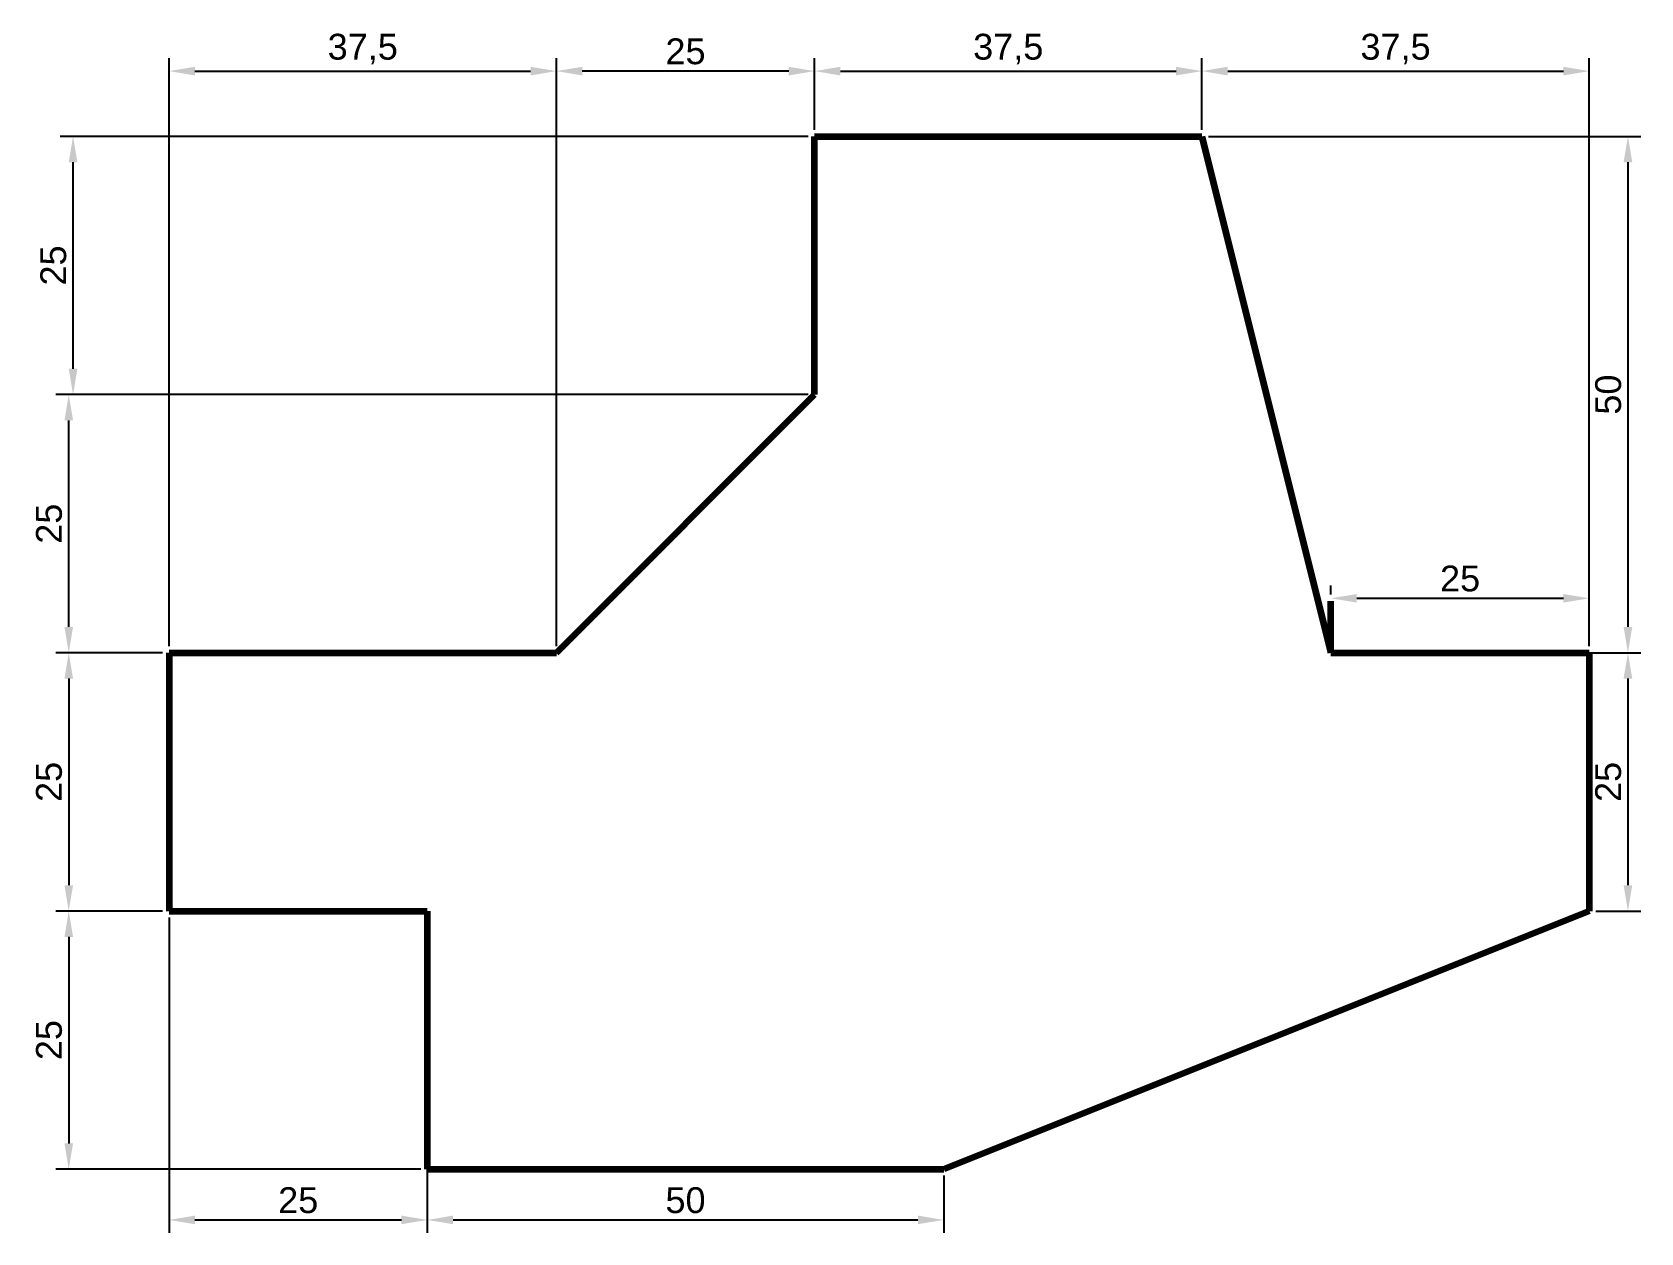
# Model space of a CAD drawing. Header units: millimetres. Extents: x -51 to 105, y 69 to 185.
import ezdxf

# ---------------------------------------------------------------- set-up
doc = ezdxf.new("R2010")
doc.units = ezdxf.units.MM
doc.styles.get("Standard").update_dxf_attribs({"font": 'arial.ttf'})
doc.dimstyles.new('ISO-25', dxfattribs={"dimtxt": 2.5, "dimasz": 2.5, "dimexe": 1.25, "dimexo": 0.625, "dimtad": 1, "dimtxsty": 'Standard', "dimcen": 2.5, "dimadec": 0, "dimazin": 0, "dimtfac": 1, "dimtmove": 0, "dimatfit": 3, "dimfxl": 1, "dimarcsym": 0})

# ---------------------------------------------------------------- blocks, each defined once
blk = doc.blocks.new('*D2')
at = {"color": 0, "lineweight": -2, "transparency": 16777216}
for p, q in [((-37.5, 125.63), (-37.5, 182.57)), ((0, 125.63), (0, 182.57)), ((-35, 181.32), (-2.5, 181.32))]:
    blk.add_line(p, q, dxfattribs=at)
at = {"color": 0, "transparency": 16777216}
for points in [[(-35, 181.74), (-35, 180.9), (-37.5, 181.32)], [(-2.5, 181.74), (-2.5, 180.9), (0, 181.32)]]:
    blk.add_solid(points, dxfattribs=at)
at = {"layer": 'Defpoints', "color": 0, "transparency": 16777216}
for p in [(0, 181.32), (-37.5, 125), (0, 125)]:
    blk.add_point(p, dxfattribs=at)
at = {"color": 0, "transparency": 16777216, "insert": (-18.75, 183.45), "char_height": 2.5, "attachment_point": 5}
blk.add_mtext('37,5', dxfattribs=at)
blk = doc.blocks.new('*D3')
at = {"color": 0, "lineweight": -2, "transparency": 16777216}
for p, q in [((-38.13, 150), (-48.47, 150)), ((-47.22, 127.5), (-47.22, 147.5)), ((-38.13, 125), (-48.47, 125))]:
    blk.add_line(p, q, dxfattribs=at)
at = {"color": 0, "transparency": 16777216}
for points in [[(-47.63, 147.5), (-46.8, 147.5), (-47.22, 150)], [(-47.63, 127.5), (-46.8, 127.5), (-47.22, 125)]]:
    blk.add_solid(points, dxfattribs=at)
at = {"layer": 'Defpoints', "color": 0, "transparency": 16777216}
for p in [(-47.22, 150), (-37.5, 150), (-37.5, 125)]:
    blk.add_point(p, dxfattribs=at)
at = {"color": 0, "transparency": 16777216, "insert": (-49.12, 137.5), "char_height": 2.5, "attachment_point": 5, "rotation": 90}
blk.add_mtext('25', dxfattribs=at)
blk = doc.blocks.new('*D4')
at = {"color": 0, "lineweight": -2, "transparency": 16777216}
for p, q in [((24.38, 175), (-48.05, 175)), ((-46.8, 152.5), (-46.8, 172.5)), ((24.38, 150), (-48.05, 150))]:
    blk.add_line(p, q, dxfattribs=at)
at = {"color": 0, "transparency": 16777216}
for points in [[(-47.22, 172.5), (-46.38, 172.5), (-46.8, 175)], [(-47.22, 152.5), (-46.38, 152.5), (-46.8, 150)]]:
    blk.add_solid(points, dxfattribs=at)
at = {"layer": 'Defpoints', "color": 0, "transparency": 16777216}
for p in [(-46.8, 175), (25, 175), (25, 150)]:
    blk.add_point(p, dxfattribs=at)
at = {"color": 0, "transparency": 16777216, "insert": (-48.7, 162.5), "char_height": 2.5, "attachment_point": 5, "rotation": 90}
blk.add_mtext('25', dxfattribs=at)
blk = doc.blocks.new('*D5')
at = {"color": 0, "lineweight": -2, "transparency": 16777216}
for p, q in [((0, 175.63), (0, 182.57)), ((25, 175.63), (25, 182.57)), ((22.5, 181.32), (2.5, 181.32))]:
    blk.add_line(p, q, dxfattribs=at)
at = {"color": 0, "transparency": 16777216}
for points in [[(2.5, 181.74), (2.5, 180.9), (0, 181.32)], [(22.5, 181.74), (22.5, 180.9), (25, 181.32)]]:
    blk.add_solid(points, dxfattribs=at)
at = {"layer": 'Defpoints', "color": 0, "transparency": 16777216}
for p in [(0, 181.32), (0, 175), (25, 175)]:
    blk.add_point(p, dxfattribs=at)
at = {"color": 0, "transparency": 16777216, "insert": (12.5, 183.22), "char_height": 2.5, "attachment_point": 5}
blk.add_mtext('25', dxfattribs=at)
blk = doc.blocks.new('*D6')
at = {"color": 0, "lineweight": -2, "transparency": 16777216}
for p, q in [((25, 175.63), (25, 182.57)), ((62.5, 175.63), (62.5, 182.57)), ((27.5, 181.32), (60, 181.32))]:
    blk.add_line(p, q, dxfattribs=at)
at = {"color": 0, "transparency": 16777216}
for points in [[(27.5, 181.74), (27.5, 180.9), (25, 181.32)], [(60, 181.74), (60, 180.9), (62.5, 181.32)]]:
    blk.add_solid(points, dxfattribs=at)
at = {"layer": 'Defpoints', "color": 0, "transparency": 16777216}
for p in [(62.5, 181.32), (25, 175), (62.5, 175)]:
    blk.add_point(p, dxfattribs=at)
at = {"color": 0, "transparency": 16777216, "insert": (43.75, 183.45), "char_height": 2.5, "attachment_point": 5}
blk.add_mtext('37,5', dxfattribs=at)
blk = doc.blocks.new('*D7')
at = {"color": 0, "lineweight": -2, "transparency": 16777216}
for p, q in [((62.5, 175.63), (62.5, 182.57)), ((100, 125.63), (100, 182.57)), ((65, 181.32), (97.5, 181.32))]:
    blk.add_line(p, q, dxfattribs=at)
at = {"color": 0, "transparency": 16777216}
for points in [[(65, 181.74), (65, 180.9), (62.5, 181.32)], [(97.5, 181.74), (97.5, 180.9), (100, 181.32)]]:
    blk.add_solid(points, dxfattribs=at)
at = {"layer": 'Defpoints', "color": 0, "transparency": 16777216}
for p in [(100, 181.32), (62.5, 175), (100, 125)]:
    blk.add_point(p, dxfattribs=at)
at = {"color": 0, "transparency": 16777216, "insert": (81.25, 183.45), "char_height": 2.5, "attachment_point": 5}
blk.add_mtext('37,5', dxfattribs=at)
blk = doc.blocks.new('*D8')
at = {"color": 0, "lineweight": -2, "transparency": 16777216}
for p, q in [((75, 130.63), (75, 131.53)), ((100, 125.63), (100, 131.53)), ((77.5, 130.28), (97.5, 130.28))]:
    blk.add_line(p, q, dxfattribs=at)
at = {"color": 0, "transparency": 16777216}
for points in [[(77.5, 130.69), (77.5, 129.86), (75, 130.28)], [(97.5, 130.69), (97.5, 129.86), (100, 130.28)]]:
    blk.add_solid(points, dxfattribs=at)
at = {"layer": 'Defpoints', "color": 0, "transparency": 16777216}
for p in [(75, 130), (100, 130.28), (100, 125)]:
    blk.add_point(p, dxfattribs=at)
at = {"color": 0, "transparency": 16777216, "insert": (87.5, 132.18), "char_height": 2.5, "attachment_point": 5}
blk.add_mtext('25', dxfattribs=at)
blk = doc.blocks.new('*D9')
at = {"color": 0, "lineweight": -2, "transparency": 16777216}
for p, q in [((63.13, 175), (105, 175)), ((103.75, 172.5), (103.75, 127.5)), ((75.63, 125), (105, 125))]:
    blk.add_line(p, q, dxfattribs=at)
at = {"color": 0, "transparency": 16777216}
for points in [[(103.33, 172.5), (104.17, 172.5), (103.75, 175)], [(103.33, 127.5), (104.17, 127.5), (103.75, 125)]]:
    blk.add_solid(points, dxfattribs=at)
at = {"layer": 'Defpoints', "color": 0, "transparency": 16777216}
for p in [(62.5, 175), (75, 125), (103.75, 125)]:
    blk.add_point(p, dxfattribs=at)
at = {"color": 0, "transparency": 16777216, "insert": (101.85, 150), "char_height": 2.5, "attachment_point": 5, "rotation": 90}
blk.add_mtext('50', dxfattribs=at)
blk = doc.blocks.new('*D10')
at = {"color": 0, "lineweight": -2, "transparency": 16777216}
for p, q in [((100.63, 125), (105, 125)), ((103.75, 122.5), (103.75, 102.5)), ((100.63, 100), (105, 100))]:
    blk.add_line(p, q, dxfattribs=at)
at = {"color": 0, "transparency": 16777216}
for points in [[(103.33, 122.5), (104.17, 122.5), (103.75, 125)], [(103.33, 102.5), (104.17, 102.5), (103.75, 100)]]:
    blk.add_solid(points, dxfattribs=at)
at = {"layer": 'Defpoints', "color": 0, "transparency": 16777216}
for p in [(100, 125), (100, 100), (103.75, 100)]:
    blk.add_point(p, dxfattribs=at)
at = {"color": 0, "transparency": 16777216, "insert": (101.85, 112.5), "char_height": 2.5, "attachment_point": 5, "rotation": 90}
blk.add_mtext('25', dxfattribs=at)
blk = doc.blocks.new('*D11')
at = {"color": 0, "lineweight": -2, "transparency": 16777216}
for p, q in [((-38.13, 125), (-48.47, 125)), ((-47.22, 122.5), (-47.22, 102.5)), ((-38.13, 100), (-48.47, 100))]:
    blk.add_line(p, q, dxfattribs=at)
at = {"color": 0, "transparency": 16777216}
for points in [[(-47.63, 122.5), (-46.8, 122.5), (-47.22, 125)], [(-47.63, 102.5), (-46.8, 102.5), (-47.22, 100)]]:
    blk.add_solid(points, dxfattribs=at)
at = {"layer": 'Defpoints', "color": 0, "transparency": 16777216}
for p in [(-37.5, 125), (-47.22, 100), (-37.5, 100)]:
    blk.add_point(p, dxfattribs=at)
at = {"color": 0, "transparency": 16777216, "insert": (-49.12, 112.5), "char_height": 2.5, "attachment_point": 5, "rotation": 90}
blk.add_mtext('25', dxfattribs=at)
blk = doc.blocks.new('*D12')
at = {"color": 0, "lineweight": -2, "transparency": 16777216}
for p, q in [((-37.5, 99.38), (-37.5, 68.84)), ((-12.5, 99.38), (-12.5, 68.84)), ((-35, 70.09), (-15, 70.09))]:
    blk.add_line(p, q, dxfattribs=at)
at = {"color": 0, "transparency": 16777216}
for points in [[(-35, 70.51), (-35, 69.68), (-37.5, 70.09)], [(-15, 70.51), (-15, 69.68), (-12.5, 70.09)]]:
    blk.add_solid(points, dxfattribs=at)
at = {"layer": 'Defpoints', "color": 0, "transparency": 16777216}
for p in [(-37.5, 100), (-12.5, 100), (-12.5, 70.09)]:
    blk.add_point(p, dxfattribs=at)
at = {"color": 0, "transparency": 16777216, "insert": (-25, 71.99), "char_height": 2.5, "attachment_point": 5}
blk.add_mtext('25', dxfattribs=at)
blk = doc.blocks.new('*D13')
at = {"color": 0, "lineweight": -2, "transparency": 16777216}
for p, q in [((-12.5, 74.38), (-12.5, 68.84)), ((37.5, 74.38), (37.5, 68.84)), ((-10, 70.09), (35, 70.09))]:
    blk.add_line(p, q, dxfattribs=at)
at = {"color": 0, "transparency": 16777216}
for points in [[(-10, 70.51), (-10, 69.68), (-12.5, 70.09)], [(35, 70.51), (35, 69.68), (37.5, 70.09)]]:
    blk.add_solid(points, dxfattribs=at)
at = {"layer": 'Defpoints', "color": 0, "transparency": 16777216}
for p in [(-12.5, 75), (37.5, 75), (37.5, 70.09)]:
    blk.add_point(p, dxfattribs=at)
at = {"color": 0, "transparency": 16777216, "insert": (12.5, 71.99), "char_height": 2.5, "attachment_point": 5}
blk.add_mtext('50', dxfattribs=at)
blk = doc.blocks.new('*D14')
at = {"color": 0, "lineweight": -2, "transparency": 16777216}
for p, q in [((-38.13, 100), (-48.47, 100)), ((-47.22, 97.5), (-47.22, 77.5)), ((-13.13, 75), (-48.47, 75))]:
    blk.add_line(p, q, dxfattribs=at)
at = {"color": 0, "transparency": 16777216}
for points in [[(-47.63, 97.5), (-46.8, 97.5), (-47.22, 100)], [(-47.63, 77.5), (-46.8, 77.5), (-47.22, 75)]]:
    blk.add_solid(points, dxfattribs=at)
at = {"layer": 'Defpoints', "color": 0, "transparency": 16777216}
for p in [(-37.5, 100), (-47.22, 75), (-12.5, 75)]:
    blk.add_point(p, dxfattribs=at)
at = {"color": 0, "transparency": 16777216, "insert": (-49.12, 87.5), "char_height": 2.5, "attachment_point": 5, "rotation": 90}
blk.add_mtext('25', dxfattribs=at)

msp = doc.modelspace()

# ---------------------------------------------------------------- linework, layer by layer
at = {"lineweight": 100}
for p, q in [((25, 150), (25, 175)), ((25, 175), (62.5, 175)), ((62.5, 175), (75, 125)), ((0, 125), (25, 150)), ((75, 125), (75, 130)), ((-37.5, 125), (-37.5, 100)), ((-37.5, 125), (0, 125)), ((75, 125), (100, 125)), ((100, 125), (100, 100)), ((-37.5, 100), (-12.5, 100)), ((-12.5, 100), (-12.5, 75)), ((100, 100), (37.5, 75)), ((-12.5, 75), (37.5, 75))]:
    msp.add_line(p, q, dxfattribs=at)

# ---------------------------------------------------------------- dimensions: what is measured, and where the dimension line sits
at = {"color": 240, "true_color": 0xed1f24}
for base, p1, p2, picture, middle in [((0, 181.321), (-37.5, 125), (0, 125), '*D2', (-18.75, 183.449)), ((0, 181.321), (25, 175), (0, 175), '*D5', (12.5, 183.223)), ((62.5, 181.321), (25, 175), (62.5, 175), '*D6', (43.75, 183.449)), ((100, 181.321), (62.5, 175), (100, 125), '*D7', (81.25, 183.449)), ((100, 130.275), (75, 130), (100, 125), '*D8', (87.5, 132.176)), ((-12.5, 70.093), (-37.5, 100), (-12.5, 100), '*D12', (-25, 71.994)), ((37.5, 70.093), (-12.5, 75), (37.5, 75), '*D13', (12.5, 71.994))]:
    dim = msp.add_linear_dim(base=base, p1=p1, p2=p2, dimstyle='ISO-25', dxfattribs=at)
    dim.commit()
    dim.dimension.update_dxf_attribs({"geometry": picture, "text_midpoint": middle})
for base, p1, p2, picture, middle in [((-46.8, 175), (25, 150), (25, 175), '*D4', (-48.702, 162.5)), ((-47.217, 100), (-37.5, 125), (-37.5, 100), '*D11', (-49.118, 112.5)), ((103.75, 100), (100, 125), (100, 100), '*D10', (101.849, 112.5)), ((-47.217, 75), (-37.5, 100), (-12.5, 75), '*D14', (-49.118, 87.5))]:
    dim = msp.add_linear_dim(base=base, p1=p1, p2=p2, angle=90, dimstyle='ISO-25', dxfattribs=at)
    dim.commit()
    dim.dimension.update_dxf_attribs({"geometry": picture, "text_midpoint": middle})
for base, p1, p2, picture, middle in [((103.75, 125), (62.5, 175), (75, 125), '*D9', (103.75, 150)), ((-47.217, 150), (-37.5, 125), (-37.5, 150), '*D3', (-47.217, 137.5))]:
    dim = msp.add_linear_dim(base=base, p1=p1, p2=p2, angle=90, dimstyle='ISO-25', dxfattribs=at)
    dim.commit()
    dim.dimension.update_dxf_attribs({"geometry": picture, "text_midpoint": middle, "dimtype": 160})

doc.saveas('drawing.dxf')
